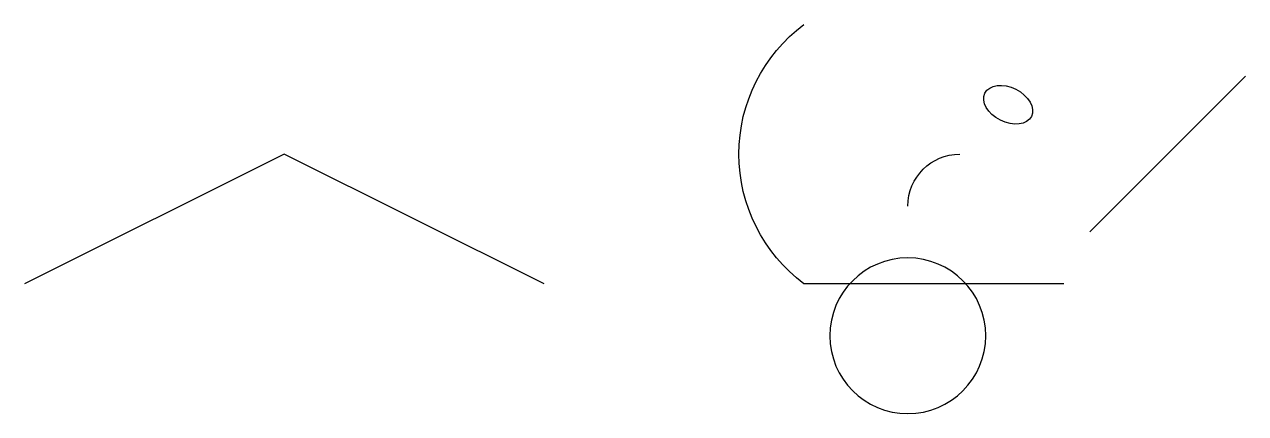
# Model space of a CAD drawing. Extents: x -40 to 7, y -5 to 10.
import ezdxf

# ---------------------------------------------------------------- set-up
doc = ezdxf.new("R2010")
doc.units = 0
doc.layers.add('VIPRS_G13', color=7, linetype='Continuous')

msp = doc.modelspace()

# ---------------------------------------------------------------- linework, layer by layer
at = {"layer": 'VIPRS_G13', "extrusion": (0, 0, -1), "elevation": 2}
msp.add_lwpolyline([(0, 0), (10, 0, 0.5), (10, 10)], format="xyb", dxfattribs=at)
at = {"layer": 'VIPRS_G13', "extrusion": (0, 0, -1)}
msp.add_lwpolyline([(20, 0), (30, 5), (40, 0)], dxfattribs=at)
at = {"layer": 'VIPRS_G13'}
msp.add_polyline3d([(1, 2, 3), (4, 5, 6), (7, 8, 9)], dxfattribs=at)
at = {"layer": 'VIPRS_G13', "extrusion": (1, 2, 2)}
msp.add_circle((5, 0, 7), 1, dxfattribs=at)
at = {"layer": 'VIPRS_G13', "extrusion": (0, 0, -1)}
msp.add_circle((6, -2, 1), 3, dxfattribs=at)
msp.add_arc((4, 3), 2, 0, 90, dxfattribs=at)

doc.saveas('drawing.dxf')
